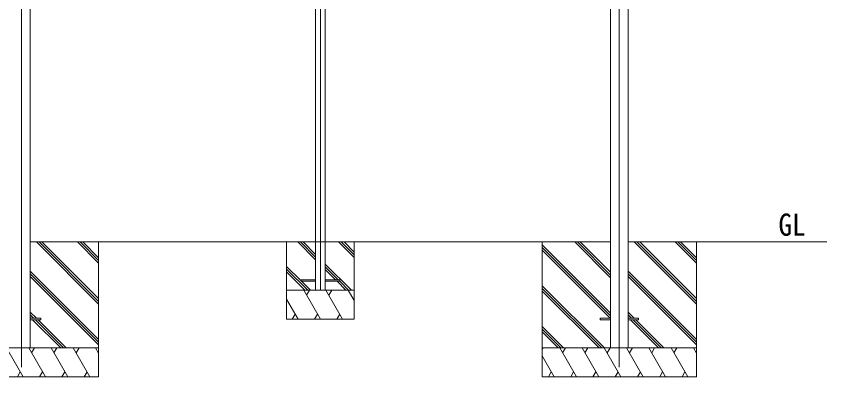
# Model space of a CAD drawing. Units: millimetres at full size, sheet at 1:35; details may follow other scales. Extents: x -9783 to 9892, y -6828 to 6752.
# Drawn here: x 3271 to 7474, y -1811 to 62 of the extents above; entities that cross this region are included whole.
import ezdxf
from ezdxf.enums import TextEntityAlignment as Align

# ---------------------------------------------------------------- set-up
doc = ezdxf.new("R2010")
doc.units = ezdxf.units.MM
doc.header["$LTSCALE"] = 35
for name, color, linetype, lineweight in [('0-0_0', 7, 'Continuous', 9), ('0-1_本体', 4, 'Continuous', 9), ('0-2_部品', 7, 'Continuous', 9), ('0-8_PARTS2', 2, 'Continuous', 9), ('1-0_FRAME', 7, 'Continuous', 9), ('1-1_GLASS', 4, 'Continuous', 9), ('1-2_GLASS_SEAL', 7, 'Continuous', 9), ('1-8', 2, 'Continuous', 9)]:
    doc.layers.add(name, color=color, linetype=linetype, lineweight=lineweight)
doc.styles.add('ＭＳ ゴシック', font='')
doc.styles.get('ＭＳ ゴシック').set_extended_font_data('MS Gothic')

msp = doc.modelspace()

# ---------------------------------------------------------------- linework, layer by layer
at = {"layer": '0-0_0'}
for p, q in [((6353.01, -1110.56), (3343.41, -1110.56)), ((3698.21, -1433.02), (3375.75, -1110.56)), ((3698.21, -1418.88), (3389.89, -1110.56)), ((3698.21, -1404.74), (3404.03, -1110.56)), ((3698.21, -1220.89), (3587.88, -1110.56)), ((3698.21, -1206.75), (3602.03, -1110.56)), ((3698.21, -1192.61), (3616.17, -1110.56)), ((3698.21, -1110.56), (3698.21, -1810.56)), ((5998.21, -1110.56), (5998.21, -1810.56)), ((6353.01, -1480.04), (5998.21, -1125.24)), ((6353.01, -1296.19), (6167.38, -1110.56)), ((6353.01, -1282.05), (6181.53, -1110.56)), ((6353.01, -1267.91), (6195.67, -1110.56)), ((7474.21, -1110.56), (6443.41, -1110.56)), ((6798.21, -1433.02), (6475.75, -1110.56)), ((6798.21, -1418.88), (6489.89, -1110.56)), ((6798.21, -1404.74), (6504.03, -1110.56)), ((6798.21, -1220.89), (6687.88, -1110.56)), ((6798.21, -1206.75), (6702.03, -1110.56)), ((6798.21, -1192.61), (6716.17, -1110.56)), ((6798.21, -1110.56), (6798.21, -1810.56)), ((6353.01, -1494.18), (5998.21, -1139.38)), ((6350.75, -1506.06), (5998.21, -1153.53)), ((3698.21, -1616.87), (3343.41, -1262.07)), ((3698.21, -1631.01), (3343.41, -1276.21)), ((3698.21, -1645.16), (3343.41, -1290.36)), ((6798.21, -1616.87), (6443.41, -1262.07)), ((6798.21, -1631.01), (6443.41, -1276.21)), ((6798.21, -1645.16), (6443.41, -1290.36)), ((6321.41, -1660.56), (5998.21, -1337.37)), ((6307.26, -1660.56), (5998.21, -1351.51)), ((6293.12, -1660.56), (5998.21, -1365.66)), ((3375.27, -1506.06), (3343.41, -1474.2)), ((3361.13, -1506.06), (3343.41, -1488.35)), ((3346.99, -1506.06), (3343.41, -1502.49)), ((6475.27, -1506.06), (6443.41, -1474.2)), ((6461.13, -1506.06), (6443.41, -1488.35)), ((6446.99, -1506.06), (6443.41, -1502.49)), ((3501.49, -1660.56), (3355.99, -1515.06)), ((3515.63, -1660.56), (3370.13, -1515.06)), ((3529.77, -1660.56), (3384.27, -1515.06)), ((6109.27, -1660.56), (5998.21, -1549.5)), ((6601.49, -1660.56), (6455.99, -1515.06)), ((6615.63, -1660.56), (6470.13, -1515.06)), ((6629.77, -1660.56), (6484.27, -1515.06)), ((6095.13, -1660.56), (5998.21, -1563.65)), ((6080.99, -1660.56), (5998.21, -1577.79)), ((2898.21, -1660.56), (3698.21, -1660.56)), ((3307.06, -1810.56), (3220.46, -1660.56)), ((3422.53, -1810.56), (3335.93, -1660.56)), ((3350.93, -1686.54), (3365.93, -1660.56)), ((3538, -1810.56), (3451.4, -1660.56)), ((3466.4, -1686.54), (3481.4, -1660.56)), ((3653.47, -1810.56), (3566.87, -1660.56)), ((3581.87, -1686.54), (3596.87, -1660.56)), ((3698.21, -1688.06), (3682.34, -1660.56)), ((5998.21, -1660.56), (6798.21, -1660.56)), ((6004.05, -1660.56), (5998.21, -1670.66)), ((6176.12, -1810.56), (6089.51, -1660.56)), ((6119.52, -1660.56), (6104.51, -1686.54)), ((6291.59, -1810.56), (6204.98, -1660.56)), ((6219.99, -1686.54), (6234.99, -1660.56)), ((6407.06, -1810.56), (6320.46, -1660.56)), ((6335.46, -1686.54), (6350.46, -1660.56)), ((6522.53, -1810.56), (6435.93, -1660.56)), ((6450.93, -1686.54), (6465.93, -1660.56)), ((6638, -1810.56), (6551.4, -1660.56)), ((6566.4, -1686.54), (6581.4, -1660.56)), ((6753.47, -1810.56), (6666.87, -1660.56)), ((6681.87, -1686.54), (6696.87, -1660.56)), ((6798.21, -1688.06), (6782.34, -1660.56)), ((6060.65, -1810.56), (5998.21, -1702.42)), ((3292.06, -1784.58), (3277.06, -1810.56)), ((3407.53, -1784.58), (3392.53, -1810.56)), ((3523, -1784.58), (3508, -1810.56)), ((3638.47, -1784.58), (3623.47, -1810.56)), ((6045.65, -1784.58), (6030.65, -1810.56)), ((6161.12, -1784.58), (6146.12, -1810.56)), ((6276.59, -1784.58), (6261.59, -1810.56)), ((6392.06, -1784.58), (6377.06, -1810.56)), ((6507.53, -1784.58), (6492.53, -1810.56)), ((6623, -1784.58), (6608, -1810.56)), ((6738.47, -1784.58), (6723.47, -1810.56)), ((3698.21, -1810.56), (2898.21, -1810.56)), ((6798.21, -1810.56), (5998.21, -1810.56))]:
    msp.add_line(p, q, dxfattribs=at)
at = {"layer": '0-1_本体'}
for p, q in [((3343.41, 1215.82), (3343.41, -1660.56)), ((6353.01, 1215.82), (6353.01, -1660.56)), ((6443.41, 1215.82), (6443.41, -1660.56))]:
    msp.add_line(p, q, dxfattribs=at)
at = {"layer": '0-2_部品', "color": 4}
for p, q in [((3343.81, -1506.06), (3398.61, -1506.06)), ((3398.61, -1506.06), (3398.61, -1515.06)), ((6298.61, -1506.06), (6353.41, -1506.06)), ((6443.41, -1506.06), (6498.21, -1506.06)), ((6498.21, -1506.06), (6498.21, -1515.06)), ((3343.81, -1515.06), (3398.61, -1515.06)), ((6443.41, -1515.06), (6498.21, -1515.06))]:
    msp.add_line(p, q, dxfattribs=at)
msp.add_lwpolyline([(6298.61, -1506.06), (6298.61, -1515.06), (6353.41, -1515.06)], dxfattribs=at)
at = {"layer": '0-8_PARTS2'}
for p, q in [((3298.21, 1189.44), (3298.21, -1760.56)), ((6398.21, 1189.44), (6398.21, -1760.56))]:
    msp.add_line(p, q, dxfattribs=at)
at = {"layer": '1-0_FRAME'}
for p, q in [((4673.21, -1510.56), (4673.21, -1110.56)), ((4823.21, -1203.33), (4730.45, -1110.56)), ((4823.21, -1189.18), (4744.59, -1110.56)), ((4823.21, -1175.04), (4758.73, -1110.56)), ((5023.21, -1191.19), (4942.58, -1110.56)), ((5023.21, -1177.05), (4956.72, -1110.56)), ((5023.21, -1162.91), (4970.87, -1110.56)), ((5023.21, -1110.56), (5023.21, -1510.56)), ((4748.22, -1312.17), (4673.21, -1237.17)), ((4782.46, -1360.56), (4673.21, -1251.32)), ((5008.74, -1360.56), (4873.21, -1225.04)), ((4940.59, -1306.56), (4873.21, -1239.18)), ((4926.45, -1306.56), (4873.21, -1253.33)), ((4768.32, -1360.56), (4673.21, -1265.46)), ((4796.6, -1360.56), (4750.6, -1314.56)), ((4980.45, -1360.56), (4934.45, -1314.56)), ((4994.59, -1360.56), (4948.22, -1314.18)), ((5023.21, -1360.56), (4673.21, -1360.56)), ((4848.21, -1510.56), (4761.61, -1360.56)), ((4776.61, -1386.54), (4791.61, -1360.56)), ((4963.68, -1510.56), (4877.08, -1360.56)), ((4892.08, -1386.54), (4907.08, -1360.56)), ((5023.21, -1413.68), (4992.55, -1360.56)), ((4732.74, -1510.56), (4673.21, -1407.46)), ((5023.21, -1510.56), (4673.21, -1510.56)), ((4717.74, -1484.58), (4702.74, -1510.56)), ((4833.21, -1484.58), (4818.21, -1510.56)), ((4948.68, -1484.58), (4933.68, -1510.56))]:
    msp.add_line(p, q, dxfattribs=at)
at = {"layer": '1-1_GLASS'}
for p, q in [((4823.21, 1192.79), (4823.21, -1360.56)), ((4873.21, 1192.79), (4873.21, -1360.56))]:
    msp.add_line(p, q, dxfattribs=at)
at = {"layer": '1-2_GLASS_SEAL', "color": 4}
for p, q in [((4823.22, -1306.56), (4748.22, -1306.56)), ((4873.22, -1314.56), (4948.22, -1314.56))]:
    msp.add_line(p, q, dxfattribs=at)
for points in [[(4748.22, -1306.56), (4748.22, -1314.56), (4823.22, -1314.56)], [(4948.22, -1314.56), (4948.22, -1306.56), (4873.22, -1306.56)]]:
    msp.add_lwpolyline(points, dxfattribs=at)
at = {"layer": '1-8'}
msp.add_line((4848.21, 1208.57), (4848.21, -1360.56), dxfattribs=at)

# ---------------------------------------------------------------- texts
at = {"layer": '0-0_0', "style": 'ＭＳ ゴシック', "width": 0.9}
msp.add_text('GL', height=115.5, dxfattribs=at).set_placement((7223.53, -1113), align=Align.BOTTOM_LEFT)

doc.saveas('drawing.dxf')
